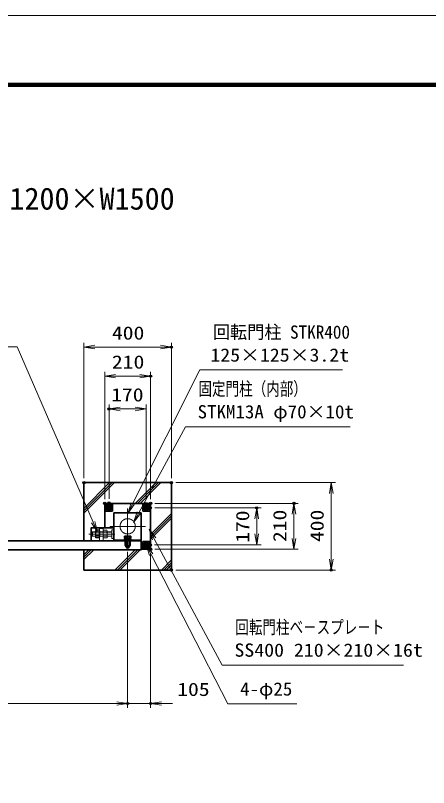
# Model space of a CAD drawing. Units: millimetres at full size. Extents: x -5940 to 5940, y -4200 to 4200.
# Drawn here: x -1537 to 353, y 667 to 4200 of the extents above; entities that cross this region are included whole.
import ezdxf
from ezdxf.enums import TextEntityAlignment as Align

# ---------------------------------------------------------------- set-up
doc = ezdxf.new("R2010")
doc.units = ezdxf.units.MM
doc.header["$LTSCALE"] = 20
doc.header["$PDMODE"] = 32
doc.header["$PDSIZE"] = 10
for name, pattern in [('DASHED', [7.5, 6, -1.5]), ('USER1', [18, 12, -1.5, 3, -1.5]), ('USER2', [9, 6, -0.75, 1.5, -0.75]), ('USER3', [3.75, 3, -0.75])]:
    doc.linetypes.add(name, pattern=pattern)
for name, color, linetype, lineweight in [('0-0_D-TTL', 7, 'Continuous', 18), ('0-1_軸線', 200, 'USER1', 15), ('0-2_隠れ線', 140, 'DASHED', 18), ('0-3_外形線', 7, 'Continuous', 35), ('0-4_寸法線', 4, 'Continuous', 18), ('0-5_0', 7, 'Continuous', 18), ('0-B_ねじ', 253, 'Continuous', 18), ('0-C_AM_0N', 7, 'Continuous', 50), ('0-D_AM_4N', 4, 'Continuous', 25), ('0-E_AM_7N', 6, 'USER2', 18), ('0-F_AM_3N', 140, 'USER3', 25), ('1-0_ハッチング', 253, 'Continuous', 13)]:
    doc.layers.add(name, color=color, linetype=linetype, lineweight=lineweight)
doc.layers.add('0-6_Defpoints', color=7, linetype='Continuous')
doc.layers.add('0-7_文字', color=254, linetype='Continuous')
doc.styles.add('ＭＳ ゴシック', font='')
doc.styles.get('ＭＳ ゴシック').set_extended_font_data('MS Gothic')

# ---------------------------------------------------------------- blocks, each defined once
blk = doc.blocks.new('PROFSP004L9486')
at = {"layer": '0-1_軸線'}
blk.add_line((-240, 0), (840, 0), dxfattribs=at)
at = {"layer": '0-3_外形線'}
for p, q in [((-16, 138.6), (-178.6, 138.6)), ((62, 160), (62, 0)), ((62, -160), (62, 0)), ((780, 160), (780, 0)), ((780, -160), (780, 0)), ((-16, -138.6), (-178.6, -138.6))]:
    blk.add_line(p, q, dxfattribs=at)
for points in [[(-200, 0), (-200, 240), (-178.6, 277.1), (-16, 277.1), (-16, 0)], [(-200, 0), (-200, -240), (-178.6, -277.1), (-16, -277.1), (-16, 0)], [(-16, 225), (0, 225), (0, 0)], [(-16, -225), (0, -225), (0, 0)], [(12, 160), (780, 160), (800, 140), (800, 0)], [(12, -160), (780, -160), (800, -140), (800, 0)]]:
    blk.add_lwpolyline(points, dxfattribs=at)
for centre, radius, start, end in [((-77.3, 207.8), 122.7, 145.61587, 214.38413), ((258.6, 0), 458.6, 162.41211, 197.58789), ((12, 172), 12, 180, 270), ((-77.3, -207.8), 122.7, 145.61587, 214.38413), ((12, -172), 12, 90, 180)]:
    blk.add_arc(centre, radius, start, end, dxfattribs=at)
at = {"layer": '0-B_ねじ'}
for p, q in [((62, 140), (12, 160)), ((62, 140), (800, 140)), ((62, -140), (12, -160)), ((62, -140), (800, -140))]:
    blk.add_line(p, q, dxfattribs=at)
blk = doc.blocks.new('PROFSP004KSH16')
at = {"layer": '0-3_外形線'}
for p, q in [((0, 186), (0, 0)), ((0, 13.2), (99.4, 26.5)), ((0, -186), (0, 0)), ((0, -13.2), (99.4, 0)), ((11.4, 268), (11.4, 14.8)), ((88, 268), (88, 25)), ((99.4, 186), (99.4, 0)), ((99.4, -186), (99.4, 0)), ((11.4, -268), (11.4, -11.7)), ((88, -268), (88, -1.5))]:
    blk.add_line(p, q, dxfattribs=at)
for points in [[(49.7, 268), (11.4, 268), (3.4, 260), (0, 186)], [(99.4, 186), (96, 260), (88, 268), (49.7, 268)], [(49.7, -268), (11.4, -268), (3.4, -260), (0, -186)], [(99.4, -186), (96, -260), (88, -268), (49.7, -268)]]:
    blk.add_lwpolyline(points, dxfattribs=at)
blk = doc.blocks.new('PROFSP004K8916')
at = {"layer": '0-3_外形線'}
blk.add_lwpolyline([(0, -300), (60, -300), (60, 300), (0, 300)], close=True, dxfattribs=at)
blk = doc.blocks.new('U23')
at = {"layer": '0-C_AM_0N'}
blk.add_lwpolyline([(-1880, 1596.1), (-1700, 1492.2), (-1520, 1596.1), (-1520, 1803.9), (-1700, 1907.8), (-1880, 1803.9)], close=True, dxfattribs=at)
for radius in [180, 101.1]:
    blk.add_circle((-1700, 1700), radius, dxfattribs=at)
at = {"layer": '0-D_AM_4N'}
blk.add_arc((-1700, 1700), 120, 260, 170, dxfattribs=at)
at = {"layer": '0-E_AM_7N'}
for p, q in [((-1928.6, 1700), (-1471.4, 1700)), ((-1700, 1928.6), (-1700, 1471.4))]:
    blk.add_line(p, q, dxfattribs=at)
blk = doc.blocks.new('U24')
at = {"layer": '0-C_AM_0N'}
blk.add_lwpolyline([(1520, 1596.1), (1700, 1492.2), (1880, 1596.1), (1880, 1803.9), (1700, 1907.8), (1520, 1803.9)], close=True, dxfattribs=at)
for radius in [180, 101.1]:
    blk.add_circle((1700, 1700), radius, dxfattribs=at)
at = {"layer": '0-D_AM_4N'}
blk.add_arc((1700, 1700), 120, 260, 170, dxfattribs=at)
at = {"layer": '0-E_AM_7N'}
for p, q in [((1471.4, 1700), (1928.6, 1700)), ((1700, 1928.6), (1700, 1471.4))]:
    blk.add_line(p, q, dxfattribs=at)
blk = doc.blocks.new('U25')
at = {"layer": '0-C_AM_0N'}
blk.add_lwpolyline([(1520, -1803.9), (1700, -1907.8), (1880, -1803.9), (1880, -1596.1), (1700, -1492.2), (1520, -1596.1)], close=True, dxfattribs=at)
for radius in [180, 101.1]:
    blk.add_circle((1700, -1700), radius, dxfattribs=at)
at = {"layer": '0-D_AM_4N'}
blk.add_arc((1700, -1700), 120, 260, 170, dxfattribs=at)
at = {"layer": '0-E_AM_7N'}
for p, q in [((1471.4, -1700), (1928.6, -1700)), ((1700, -1471.4), (1700, -1928.6))]:
    blk.add_line(p, q, dxfattribs=at)
blk = doc.blocks.new('A$C349E2BCA')
at = {"layer": '0-2_隠れ線'}
for p, q in [((-714.9, 581.1), (-714.9, -588.9)), ((-714.9, -588.9), (1355.1, -588.9))]:
    blk.add_line(p, q, dxfattribs=at)
at = {"layer": '0-3_外形線'}
for p, q in [((1355.1, 581.1), (-744.9, 581.1)), ((-744.9, 581.1), (-744.9, -588.9)), ((-714.9, -618.9), (1355.1, -618.9))]:
    blk.add_line(p, q, dxfattribs=at)
blk.add_lwpolyline([(1355.1, -618.9), (1355.1, 581.1), (-744.9, 581.1)], dxfattribs=at)
blk.add_arc((-714.9, -588.9), 30, 180, 270, dxfattribs=at)
blk = doc.blocks.new('U26')
at = {"layer": '0-F_AM_3N'}
for p, q in [((-1673.2, 346.5), (-1700, 300)), ((-1700, 300), (-1700, -300)), ((-1346.8, 346.5), (-1673.2, 346.5)), ((-1346.8, 173.3), (-1673.2, 173.3)), ((-1346.8, 346.5), (-1320, 300)), ((-1320, 300), (-1320, -300)), ((-1673.2, -346.5), (-1700, -300)), ((-1346.8, -173.3), (-1673.2, -173.3)), ((-1346.8, -346.5), (-1673.2, -346.5)), ((-1346.8, -346.5), (-1320, -300))]:
    blk.add_line(p, q, dxfattribs=at)
for centre, radius, start, end in [((-1546.8, 259.9), 153.2, 154.43847, 214.43847), ((-1127.6, 0), 572.4, 162.38303, 197.61697), ((-1473.2, 259.9), 153.2, 325.56153, 25.56153), ((-1892.4, 0), 572.4, 342.38303, 17.61697), ((-1546.8, -259.9), 153.2, 145.56153, 205.56153), ((-1473.2, -259.9), 153.2, 334.43847, 34.43847)]:
    blk.add_arc(centre, radius, start, end, dxfattribs=at)
blk = doc.blocks.new('U27')
at = {"layer": '0-2_隠れ線', "linetype": 'USER3'}
for p, q in [((-973.2, 346.5), (-1000, 300)), ((-1000, 300), (-1000, -300)), ((-646.8, 346.5), (-973.2, 346.5)), ((-646.8, 173.3), (-973.2, 173.3)), ((-646.8, 346.5), (-620, 300)), ((-620, 300), (-620, -300)), ((-973.2, -346.5), (-1000, -300)), ((-646.8, -173.3), (-973.2, -173.3)), ((-646.8, -346.5), (-973.2, -346.5)), ((-646.8, -346.5), (-620, -300))]:
    blk.add_line(p, q, dxfattribs=at)
for centre, radius, start, end in [((-846.8, 259.9), 153.2, 154.43847, 214.43847), ((-427.6, 0), 572.4, 162.38303, 197.61697), ((-773.2, 259.9), 153.2, 325.56153, 25.56153), ((-1192.4, 0), 572.4, 342.38303, 17.61697), ((-846.8, -259.9), 153.2, 145.56153, 205.56153), ((-773.2, -259.9), 153.2, 334.43847, 34.43847)]:
    blk.add_arc(centre, radius, start, end, dxfattribs=at)
blk = doc.blocks.new('dgdgagagd')
at = {"layer": '0-1_軸線'}
blk.add_line((89.7, 0), (-2340.3, 0), dxfattribs=at)
at = {"layer": '0-2_隠れ線'}
for p, q in [((-1975, 200), (-2000, 175)), ((-200, 175), (-2000, 175)), ((-2000, 175), (-2000, 0)), ((-1975, 200), (-1975, 0)), ((-200, 200), (-1975, 200)), ((-1975, -200), (-1975, 0)), ((-1320, 500), (-1320, -630)), ((-1320, 500), (-1000, 500)), ((-1000, 500), (-1000, -630)), ((-200, 400), (-200, -400)), ((0, 400), (-200, 400)), ((-200, -175), (-2000, -175)), ((-200, -400), (0, -400))]:
    blk.add_line(p, q, dxfattribs=at)
blk.add_lwpolyline([(-200, -200), (-1975, -200), (-2000, -175), (-2000, 0)], dxfattribs=at)
blk.add_blockref('U27', (0, 0), dxfattribs=at)
at = {"layer": '0-F_AM_3N'}
blk.add_blockref('U26', (0, 0), dxfattribs=at)
blk = doc.blocks.new('fffjgkkhk')
at = {"layer": '0-1_軸線'}
for p, q in [((0, 1642.4), (0, -1642.4)), ((-1623.7, 0), (1623.7, 0))]:
    blk.add_line(p, q, dxfattribs=at)
at = {"layer": '0-2_隠れ線'}
for p, q in [((-160, -1750), (-160, -1250)), ((-120, -1750), (-120, -1250)), ((120, -1750), (120, -1250)), ((160, -1750), (160, -1250)), ((260, -1750), (260, -1340))]:
    blk.add_line(p, q, dxfattribs=at)
blk.add_lwpolyline([(260, -1750), (-260, -1750), (-260, -1340)], dxfattribs=at)
for centre, radius in [((-1700, 1700), 250), ((1700, 1700), 250), ((0, 0), 700), ((1700, -1700), 250)]:
    blk.add_circle(centre, radius, dxfattribs=at)
at = {"layer": '0-3_外形線'}
for p, q in [((2100, 2100), (-2100, 2100)), ((-2100, 2100), (-2100, -140)), ((1250, 1250), (-1250, 1250)), ((-1250, 1250), (-1250, -1250)), ((1250, -1250), (1250, 1250)), ((-1250, -1250), (1250, -1250)), ((-360, -1340), (-360, -1250)), ((360, -1340), (360, -1250))]:
    blk.add_line(p, q, dxfattribs=at)
for points in [[(-2000, 1400), (-1400, 1400), (-1400, 2000), (-2000, 2000)], [(1400, 1400), (2000, 1400), (2000, 2000), (1400, 2000)], [(1400, -2000), (2000, -2000), (2000, -1400), (1400, -1400)]]:
    blk.add_lwpolyline(points, close=True, dxfattribs=at)
blk.add_lwpolyline([(2100, 2100), (2100, -2100), (1250, -2100)], dxfattribs=at)
blk.add_blockref('dgdgagagd', (-1250, -710), dxfattribs=at)
at = {"layer": '0-3_外形線', "xscale": -1, "rotation": 180}
blk.add_blockref('A$C349E2BCA', (-2605.1, -758.9), dxfattribs=at)
at = {"layer": '0-5_0'}
for name, p, rotation in [('PROFSP004K8916', (0, -1250), 90), ('PROFSP004L9486', (0, -1090.6), 270), ('PROFSP004KSH16', (0, -1190), 90)]:
    blk.add_blockref(name, p, dxfattribs=dict(at, rotation=rotation))
at = {"layer": '0-C_AM_0N'}
for name in ['U23', 'U24', 'U25']:
    blk.add_blockref(name, (0, 0), dxfattribs=at)
blk = doc.blocks.new('_Open')
at = {"layer": '0-5_0'}
blk.add_line((-20, 3.333), (0, 0), dxfattribs=at)
blk.add_lwpolyline([(-20, -3.333), (0, 0), (-20, 0)], dxfattribs=at)
blk = doc.blocks.new('S37')
at = {"layer": '0-4_寸法線'}
for points in [[(-14325333.5, 55043290.2), (-14338401.5, 55043290.2), (-14344537.5, 55031048.9), (-14344985.6, 55030154.9)], [(-14344686.5, 55031123.6), (-14344985.6, 55030154.9), (-14344388.5, 55030974.2)]]:
    blk.add_lwpolyline(points, dxfattribs=at)
at = {"layer": '0-4_寸法線', "color": 254, "style": 'ＭＳ ゴシック'}
for s, width, p in [('回転門柱 STKR400', 0.95, (-14337205.2, 55045787.1)), ('125×125×3.2t', 1.1, (-14337429.5, 55043687.1))]:
    blk.add_text(s, height=1212, dxfattribs=dict(at, width=width)).set_placement(p, align=Align.BOTTOM_LEFT)
blk = doc.blocks.new('S38')
at = {"layer": '0-4_寸法線'}
for points in [[(-14324629.9, 55038097.7), (-14339713.9, 55038097.7), (-14343978.7, 55030223.2), (-14344455, 55029343.9)], [(-14344125.3, 55030302.6), (-14344455, 55029343.9), (-14343832.2, 55030143.9)]]:
    blk.add_lwpolyline(points, dxfattribs=at)
at = {"layer": '0-4_寸法線', "color": 254, "style": 'ＭＳ ゴシック'}
for s, width, p in [('固定門柱（内部）', 0.75, (-14338517.5, 55040594.5)), ('STKM13A φ70×10t', 1.05, (-14338597.9, 55038494.5))]:
    blk.add_text(s, height=1212, dxfattribs=dict(at, width=width)).set_placement(p, align=Align.BOTTOM_LEFT)
blk = doc.blocks.new('S39')
at = {"layer": '0-4_寸法線'}
for points in [[(-14319771.2, 55016284.1), (-14336343.2, 55016284.1), (-14342568.4, 55027836.2), (-14343042.8, 55028716.5)], [(-14342421.7, 55027915.2), (-14343042.8, 55028716.5), (-14342715.1, 55027757.1)]]:
    blk.add_lwpolyline(points, dxfattribs=at)
at = {"layer": '0-4_寸法線', "color": 254, "style": 'ＭＳ ゴシック'}
for s, width, p in [('回転門柱ベ－スプレ－ト', 0.75, (-14335146.9, 55018781)), ('SS400 210×210×16t', 1.1, (-14335227.2, 55016681))]:
    blk.add_text(s, height=1212, dxfattribs=dict(at, width=width)).set_placement(p, align=Align.BOTTOM_LEFT)
blk = doc.blocks.new('S40')
at = {"layer": '0-4_寸法線'}
for points in [[(-14329517.1, 55012727.2), (-14335826.7, 55012727.2), (-14342838.7, 55026386.9), (-14343295.4, 55027276.5)], [(-14342690.5, 55026463), (-14343295.4, 55027276.5), (-14342987, 55026310.8)]]:
    blk.add_lwpolyline(points, dxfattribs=at)
at = {"layer": '0-4_寸法線', "color": 254, "style": 'ＭＳ ゴシック', "width": 1.05}
blk.add_text('4-φ25', height=1212, dxfattribs=at).set_placement((-14334710.7, 55013124.1), align=Align.BOTTOM_LEFT)
blk = doc.blocks.new('S41')
at = {"layer": '0-4_寸法線'}
for points in [[(-14371442.1, 55045393.9), (-14355090.9, 55045393.9), (-14348152.6, 55029359.3), (-14347755.4, 55028441.5)], [(-14348305.5, 55029293.1), (-14347755.4, 55028441.5), (-14347999.6, 55029425.5)]]:
    blk.add_lwpolyline(points, dxfattribs=at)
at = {"layer": '0-4_寸法線', "color": 254, "style": 'ＭＳ ゴシック', "width": 0.85}
blk.add_text('レベル調整金具\u3000SUS304', height=1212, dxfattribs=at).set_placement((-14371787.7, 55045790.8), align=Align.BOTTOM_LEFT)

msp = doc.modelspace()

# ---------------------------------------------------------------- linework, layer by layer
at = {"layer": '0-0_D-TTL'}
for points in [[(-5940, -4200), (5940, -4200), (5940, 4200), (-5940, 4200)], [(-5558.14, 3889.71), (5558.14, 3889.71), (5558.14, -3888.86), (-5558.14, -3888.86)], [(-5554.61, 3886.18), (5554.61, 3886.18), (5554.61, -3885.32), (-5554.61, -3885.32)], [(-5551.07, 3882.64), (5551.07, 3882.64), (5551.07, -3881.79), (-5551.07, -3881.79)], [(-5547.54, 3879.11), (5547.54, 3879.11), (5547.54, -3878.25), (-5547.54, -3878.25)], [(-5544, 3875.57), (5544, 3875.57), (5544, -3874.71), (-5544, -3874.71)]]:
    msp.add_lwpolyline(points, close=True, dxfattribs=at)
at = {"layer": '0-3_外形線'}
msp.add_lwpolyline([(-1223.52, 1755.04), (-1223.52, 1662.04), (-823.52, 1662.04), (-823.52, 2062.04), (-1223.52, 2062.04), (-1223.52, 1795.04)], dxfattribs=at)
msp.add_lwpolyline([(-2481.02, 1795.04), (-961.02, 1795.04), (-961.02, 1755.04), (-2481.02, 1755.04)], close=True, dxfattribs=at)
at = {"layer": '0-4_寸法線'}
for p, q in [((-1223.52, 2082.04), (-1223.52, 2702.06)), ((-823.52, 2082.04), (-823.52, 2702.06)), ((-1223.52, 2682.06), (-823.52, 2682.06)), ((-1128.52, 1987.04), (-1128.52, 2569.34)), ((-1128.52, 2549.34), (-918.52, 2549.34)), ((-918.52, 1987.04), (-918.52, 2569.34)), ((-1108.52, 1988.66), (-1108.52, 2419.34)), ((-938.52, 1986.49), (-938.52, 2419.34)), ((-938.52, 2399.34), (-1108.52, 2399.34)), ((-803.52, 2062.04), (-72.39, 2062.04)), ((-92.39, 2062.04), (-92.39, 1662.04)), ((-899.08, 1947.04), (-413.11, 1947.04)), ((-898.52, 1967.04), (-243.11, 1967.04)), ((-433.11, 1777.04), (-433.11, 1947.04)), ((-263.11, 1757.04), (-263.11, 1967.04)), ((-900.04, 1777.04), (-413.11, 1777.04)), ((-1023.52, 1745.51), (-1023.52, 1031.36)), ((-1023.52, 1745.51), (-1023.52, 1031.36)), ((-918.52, 1737.04), (-918.52, 1031.36)), ((-898.52, 1757.04), (-243.11, 1757.04)), ((-803.52, 1662.04), (-72.39, 1662.04)), ((-2523.52, 1051.36), (-1023.52, 1051.36)), ((-1073.52, 1051.36), (-1123.52, 1051.36)), ((-1023.52, 1051.36), (-918.52, 1051.36)), ((-868.52, 1051.36), (-818.52, 1051.36))]:
    msp.add_line(p, q, dxfattribs=at)
at = {"layer": '0-6_Defpoints'}
for p in [(-823.52, 2682.06), (-918.52, 2549.34), (-1108.52, 2399.34), (-1223.52, 2062.04), (-823.52, 2062.04), (-823.52, 2062.04), (-1128.52, 1967.04), (-1108.52, 1968.66), (-938.52, 1966.49), (-919.08, 1947.04), (-918.52, 1967.04), (-918.52, 1967.04), (-433.11, 1947.04), (-263.11, 1967.04), (-1023.52, 1765.51), (-920.04, 1777.04), (-918.52, 1757.04), (-918.52, 1757.04), (-823.52, 1662.04), (-92.39, 1662.04), (-1023.52, 1051.36), (-918.52, 1051.36)]:
    msp.add_point(p, dxfattribs=at)
at = {"layer": '1-0_ハッチング'}
for p, q in [((-1223.52, 1944.38), (-1105.87, 2062.04)), ((-1223.52, 1933.51), (-1094.99, 2062.04)), ((-1223.52, 1922.63), (-1084.12, 2062.04)), ((-988.74, 1967.04), (-893.74, 2062.04)), ((-977.86, 1967.04), (-882.86, 2062.04)), ((-966.99, 1967.04), (-871.99, 2062.04)), ((-918.52, 1825.12), (-824.09, 1919.55)), ((-918.52, 1814.24), (-824.14, 1908.63)), ((-918.52, 1803.37), (-824.18, 1897.71)), ((-1223.52, 1732.25), (-1200.74, 1755.04)), ((-1223.52, 1721.38), (-1189.86, 1755.04)), ((-1223.52, 1710.5), (-1178.99, 1755.04)), ((-1081.6, 1662.04), (-988.6, 1755.04)), ((-1070.73, 1662.04), (-977.73, 1755.04)), ((-1059.85, 1662.04), (-966.85, 1755.04)), ((-869.47, 1662.04), (-824.94, 1706.57)), ((-858.6, 1662.04), (-824.99, 1695.65)), ((-847.72, 1662.04), (-825.03, 1684.73))]:
    msp.add_line(p, q, dxfattribs=at)

# ---------------------------------------------------------------- block references
at = {"layer": '0-3_外形線', "xscale": 0.05, "yscale": 0.05}
msp.add_blockref('fffjgkkhk', (-1023.52, 1862.04), dxfattribs=at)
at = {"layer": '0-4_寸法線'}
for name, p, xscale, yscale in [('S41', (716226.25, -2749586.79), 0.05, 0.05), ('S37', (716226.25, -2749586.79), 0.05, 0.05), ('_Open', (-823.52, 2682.06), 2.5, 2.5), ('_Open', (-918.52, 2549.34), 2.5, 2.5), ('S38', (716226.25, -2749586.79), 0.05, 0.05), ('_Open', (-938.52, 2399.34), 2.5, 2.5), ('S39', (716226.25, -2749586.79), 0.05, 0.05), ('S40', (716226.25, -2749586.79), 0.05, 0.05), ('_Open', (-1023.52, 1051.36), 2.5, 2.5), ('_Open', (-1023.52, 1051.36), 2.5, 2.5)]:
    msp.add_blockref(name, p, dxfattribs=dict(at, xscale=xscale, yscale=yscale))
at = {"layer": '0-4_寸法線', "xscale": 2.5, "yscale": 2.5}
for p, rotation in [((-1223.52, 2682.06), 180), ((-1128.52, 2549.34), 180), ((-1108.52, 2399.34), 180), ((-92.39, 2062.04), 90), ((-433.11, 1947.04), 90), ((-263.11, 1967.04), 90), ((-433.11, 1777.04), 270), ((-263.11, 1757.04), 270), ((-92.39, 1662.04), 270), ((-918.52, 1051.36), 180)]:
    msp.add_blockref('_Open', p, dxfattribs=dict(at, rotation=rotation))

# ---------------------------------------------------------------- texts
at = {"layer": '0-4_寸法線', "color": 254, "style": 'ＭＳ ゴシック', "width": 1.2}
for s, p in [('400', (-1095.52, 2698.4)), ('210', (-1095.52, 2565.68)), ('170', (-1099.12, 2415.68)), ('105', (-796.94, 1067.7))]:
    msp.add_text(s, height=60.56, dxfattribs=at).set_placement(p, align=Align.BOTTOM_LEFT)
for s, p in [('170', (-449.45, 1786.44)), ('210', (-279.45, 1790.04)), ('400', (-108.73, 1790.04))]:
    msp.add_text(s, height=60.56, rotation=90, dxfattribs=at).set_placement(p, align=Align.BOTTOM_LEFT)
at = {"layer": '0-7_文字', "style": 'ＭＳ ゴシック'}
msp.add_text('TKK-SG（片開）H1200×W1500', height=101, dxfattribs=at).set_placement((-2596.34, 3281.12), align=Align.BOTTOM_LEFT)

doc.saveas('drawing.dxf')
